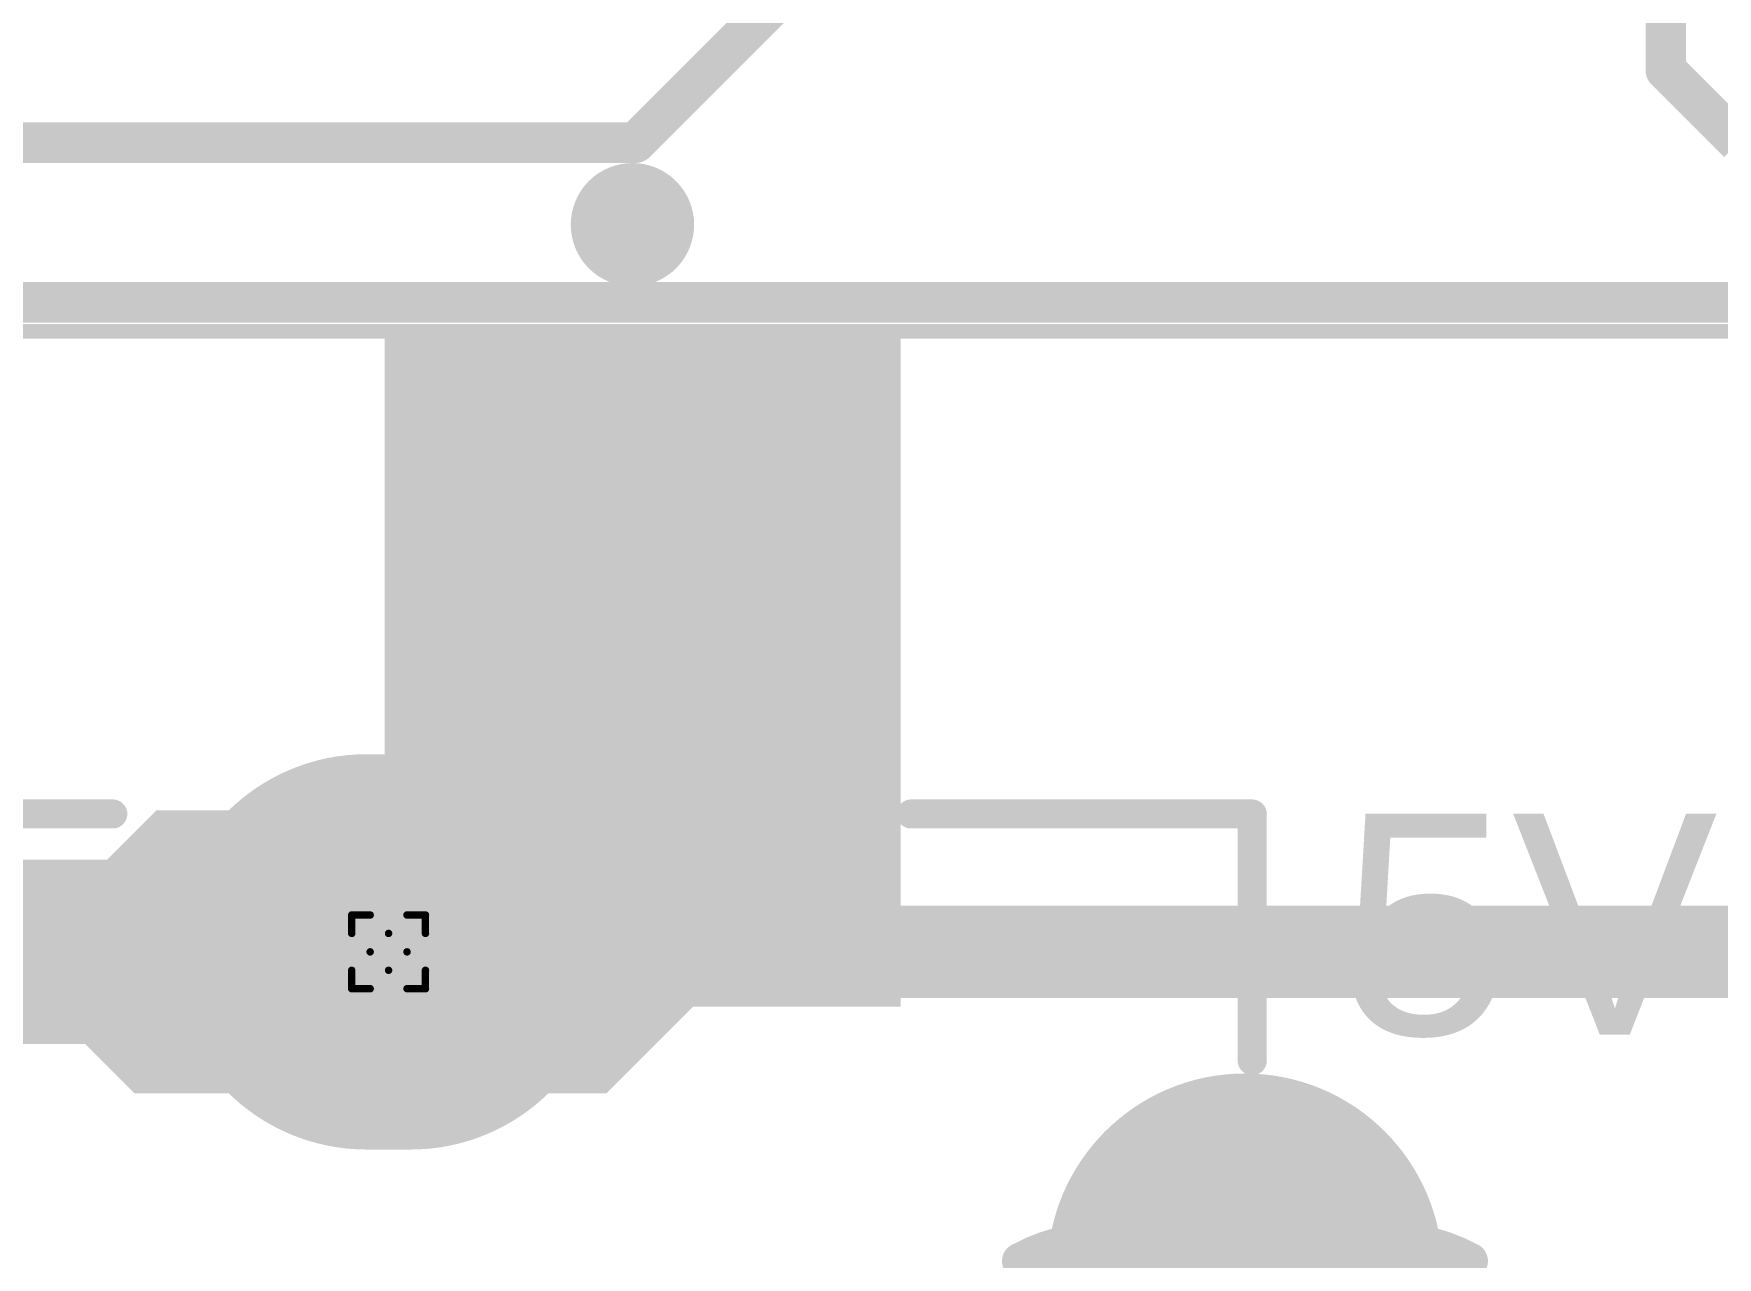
# Model space of a CAD drawing. Header units: inches. Extents: x -21 to 344, y -3 to 240.
# Drawn here: x 43.65 to 55.25, y 13.42 to 21.85 of the extents above; entities that cross this region are included whole.
import ezdxf

# ---------------------------------------------------------------- set-up
doc = ezdxf.new("R2010")
doc.units = ezdxf.units.IN
for name, color, linetype in [('Bottom Layer', 5, 'Continuous'), ('Drill Drawing', 1, 'Continuous'), ('Int1 -GND)', 76, 'Continuous'), ('Int2 -PWR)', 16, 'Continuous'), ('Multi-Layer', 9, 'Continuous'), ('Pad Holes', 156, 'Continuous'), ('Top Component Center', 76, 'Continuous'), ('Top Designator', 56, 'Continuous'), ('Top Layer', 1, 'Continuous'), ('Top Overlay', 2, 'Continuous'), ('Top Paste', 8, 'Continuous')]:
    doc.layers.add(name, color=color, linetype=linetype)
doc.styles.add('Arial', font='', dxfattribs={"height": 0.2})
doc.styles.get('Arial').set_extended_font_data('Arial')

# ---------------------------------------------------------------- blocks, each defined once
blk = doc.blocks.new('PJ_037AH_SMT_TR_66')
at = {"layer": 'Bottom Layer'}
h = blk.add_hatch(color=5, dxfattribs=at)
edge = h.paths.add_edge_path()
edge.add_arc((4.425, 2), 0.9, 0, 180)
edge.add_line((3.525, 2), (3.525, 0.2))
edge.add_arc((4.425, 0.2), 0.9, 180, 360)
edge.add_line((5.325, 0.2), (5.325, 2))
h = blk.add_hatch(color=5, dxfattribs=at)
edge = h.paths.add_edge_path()
edge.add_arc((2.325, -4.8), 1, 270, 450)
edge.add_line((2.325, -3.8), (0.325, -3.8))
edge.add_arc((0.325, -4.8), 1, 90, 270)
edge.add_line((0.325, -5.8), (2.325, -5.8))
at = {"layer": 'Int1 -GND)'}
h = blk.add_hatch(color=7, dxfattribs=at)
edge = h.paths.add_edge_path()
edge.add_arc((4.425, 1.25), 1.362, 0, 180)
edge.add_line((3.063, 1.25), (3.063, 0.95))
edge.add_arc((4.425, 0.95), 1.362, 180, 360)
edge.add_line((5.787, 0.95), (5.787, 1.25))
at = {"layer": 'Int2 -PWR)'}
h = blk.add_hatch(color=7, dxfattribs=at)
edge = h.paths.add_edge_path()
edge.add_arc((4.425, 1.25), 1.362, 0, 180)
edge.add_line((3.063, 1.25), (3.063, 0.95))
edge.add_arc((4.425, 0.95), 1.362, 180, 360)
edge.add_line((5.787, 0.95), (5.787, 1.25))
h = blk.add_hatch(color=7, dxfattribs=at)
edge = h.paths.add_edge_path()
edge.add_arc((2.225, -4.8), 1.362, 270, 450)
edge.add_line((2.225, -3.438), (0.425, -3.438))
edge.add_arc((0.425, -4.8), 1.362, 90, 270)
edge.add_line((0.425, -6.162), (2.225, -6.162))
at = {"layer": 'Multi-Layer'}
h = blk.add_hatch(color=9, dxfattribs=at)
edge = h.paths.add_edge_path()
edge.add_arc((4.425, 2), 0.9, 0, 180)
edge.add_line((3.525, 2), (3.525, 0.2))
edge.add_arc((4.425, 0.2), 0.9, 180, 360)
edge.add_line((5.325, 0.2), (5.325, 2))
h = blk.add_hatch(color=9, dxfattribs=at)
edge = h.paths.add_edge_path()
edge.add_arc((2.325, -4.8), 1, 270, 450)
edge.add_line((2.325, -3.8), (0.325, -3.8))
edge.add_arc((0.325, -4.8), 1, 90, 270)
edge.add_line((0.325, -5.8), (2.325, -5.8))
at = {"layer": 'Pad Holes'}
h = blk.add_hatch(color=7, dxfattribs=at)
edge = h.paths.add_edge_path()
edge.add_arc((4.425, 1.25), 0.6, 0, 180)
edge.add_line((3.825, 1.25), (3.825, 0.95))
edge.add_arc((4.425, 0.95), 0.6, 180, 360)
edge.add_line((5.025, 0.95), (5.025, 1.25))
h = blk.add_hatch(color=7, dxfattribs=at)
edge = h.paths.add_edge_path()
edge.add_arc((2.225, -4.8), 0.6, 270, 450)
edge.add_line((2.225, -4.2), (0.425, -4.2))
edge.add_arc((0.425, -4.8), 0.6, 90, 270)
edge.add_line((0.425, -5.4), (2.225, -5.4))
at = {"layer": 'Top Layer'}
h = blk.add_hatch(color=1, dxfattribs=at)
edge = h.paths.add_edge_path()
edge.add_arc((4.425, 2), 0.9, 0, 180)
edge.add_line((3.525, 2), (3.525, 0.2))
edge.add_arc((4.425, 0.2), 0.9, 180, 360)
edge.add_line((5.325, 0.2), (5.325, 2))
blk.add_hatch(color=1, dxfattribs=at).paths.add_polyline_path([(4.175, -2.3), (4.175, 1), (8.575, 1), (8.575, -2.3)])
h = blk.add_hatch(color=1, dxfattribs=at)
edge = h.paths.add_edge_path()
edge.add_arc((2.325, -4.8), 1, 270, 450)
edge.add_line((2.325, -3.8), (0.325, -3.8))
edge.add_arc((0.325, -4.8), 1, 90, 270)
edge.add_line((0.325, -5.8), (2.325, -5.8))
at = {"layer": 'Top Paste'}
blk.add_hatch(color=8, dxfattribs=at).paths.add_polyline_path([(4.048, -2.427), (4.048, 1.127), (8.702, 1.127), (8.702, -2.427)])
at = {"layer": 'Int1 -GND)'}
for points in [[(2.294, -3.253, 0.254, 0.254, -0.127216), (2.433, -3.79, 0.254, 0.254, 0)], [(2.433, -5.809, 0.254, 0.254, -0.127216), (2.294, -6.347, 0.254, 0.254, 0)]]:
    blk.add_lwpolyline(points, format="xyseb", dxfattribs=at)
for points in [[(2.231, -3.253, 0.127, 0.127, 1), (2.358, -3.253, 0.127, 0.127, 1)], [(2.433, -3.79, 0.254, 0.254, 0), (2.433, -5.809, 0.254, 0.254, 0)], [(2.369, -3.79, 0.127, 0.127, 1), (2.496, -3.79, 0.127, 0.127, 1)], [(2.369, -5.809, 0.127, 0.127, 1), (2.496, -5.809, 0.127, 0.127, 1)], [(2.231, -6.347, 0.127, 0.127, 1), (2.358, -6.347, 0.127, 0.127, 1)]]:
    blk.add_lwpolyline(points, format="xyseb", close=True, dxfattribs=at)
at = {"layer": 'Top Component Center'}
blk.add_lwpolyline([(8.7, 8.6, 0.1, 0.1, 0), (8.7, -8.5, 0.1, 0.1, 0)], format="xyseb", dxfattribs=at)
at = {"layer": 'Top Designator'}
blk.add_lwpolyline([(8.7, 8.6, 0.1, 0.1, 0), (8.7, -8.5, 0.1, 0.1, 0)], format="xyseb", dxfattribs=at)
at = {"layer": 'Top Overlay'}
for points in [[(5.375, 4.75, 0.2, 0.2, 0), (5.375, 3, 0.2, 0.2, 0)], [(5.375, -2.5, 0.2, 0.2, 0), (5.375, -4.85, 0.2, 0.2, 0)], [(3.675, -4.85, 0.2, 0.2, 0), (5.375, -4.85, 0.2, 0.2, 0)]]:
    blk.add_lwpolyline(points, format="xyseb", dxfattribs=at)
for points in [[(5.325, 3, 0.1, 0.1, 1), (5.425, 3, 0.1, 0.1, 1)], [(9.635, -0.58, 0.45, 0.45, 1), (9.235, -0.58, 0.45, 0.45, 1)], [(9.123, -0.58, 0.225, 0.225, 1), (9.347, -0.58, 0.225, 0.225, 1)], [(9.523, -0.58, 0.225, 0.225, 1), (9.747, -0.58, 0.225, 0.225, 1)], [(5.325, -2.5, 0.1, 0.1, 1), (5.425, -2.5, 0.1, 0.1, 1)], [(3.625, -4.85, 0.1, 0.1, 1), (3.725, -4.85, 0.1, 0.1, 1)], [(5.325, -4.85, 0.1, 0.1, 1), (5.425, -4.85, 0.1, 0.1, 1)], [(5.325, -4.85, 0.1, 0.1, 1), (5.425, -4.85, 0.1, 0.1, 1)]]:
    blk.add_lwpolyline(points, format="xyseb", close=True, dxfattribs=at)

msp = doc.modelspace()

# ---------------------------------------------------------------- hatches: boundary and pattern name
at = {"layer": 'Bottom Layer'}
msp.add_hatch(color=5, dxfattribs=at).paths.add_polyline_path([(44.5, 16.5), (43.95, 15.95), (43.95, 14.95), (44.35, 14.55), (47.6, 14.55), (48.399, 15.349), (48.399, 15.701), (47.6, 16.5)])

# ---------------------------------------------------------------- linework, layer by layer
for points in [[(54.9, 21.6, 0.279, 0.279, 0), (54.9, 43.1, 0.279, 0.279, 0)], [(47.8, 21.1, 0.279, 0.279, 0), (54.368, 27.668, 0.279, 0.279, 0)], [(54.9, 21.6, 0.279, 0.279, 0), (55.4, 21.1, 0.279, 0.279, 0)], [(42.4, 21.1, 0.279, 0.279, 0), (47.8, 21.1, 0.279, 0.279, 0)], [(39.6, 20, 0.279, 0.279, 0), (57.514, 20, 0.279, 0.279, 0)], [(32.075, 15.525, 1.27, 1.27, 0), (46.1, 15.525, 1.27, 1.27, 0)], [(46.1, 15.525, 0.635, 0.635, 0), (66.325, 15.525, 0.635, 0.635, 0)]]:
    msp.add_lwpolyline(points, format="xyseb", dxfattribs=at)
for points in [[(54.83, 21.6, 0.14, 0.14, 1), (54.97, 21.6, 0.14, 0.14, 1)], [(54.83, 21.6, 0.14, 0.14, 1), (54.97, 21.6, 0.14, 0.14, 1)], [(47.73, 21.1, 0.14, 0.14, 1), (47.87, 21.1, 0.14, 0.14, 1)], [(47.73, 21.1, 0.14, 0.14, 1), (47.87, 21.1, 0.14, 0.14, 1)], [(45.782, 15.525, 0.635, 0.635, 1), (46.417, 15.525, 0.635, 0.635, 1)], [(45.941, 15.525, 0.318, 0.318, 1), (46.259, 15.525, 0.318, 0.318, 1)]]:
    msp.add_lwpolyline(points, format="xyseb", close=True, dxfattribs=at)
at = {"layer": 'Drill Drawing'}
for points in [[(45.846, 15.652, 0.0508, 0.0508, 0), (45.846, 15.779, 0.0508, 0.0508, 0)], [(45.846, 15.779, 0.0508, 0.0508, 0), (45.973, 15.779, 0.0508, 0.0508, 0)], [(45.973, 15.779, 0.0508, 0.0508, 0), (46.1, 15.652, 0.0508, 0.0508, 0)], [(46.1, 15.652, 0.0508, 0.0508, 0), (46.227, 15.779, 0.0508, 0.0508, 0)], [(46.227, 15.779, 0.0508, 0.0508, 0), (46.354, 15.779, 0.0508, 0.0508, 0)], [(46.354, 15.652, 0.0508, 0.0508, 0), (46.354, 15.779, 0.0508, 0.0508, 0)], [(45.846, 15.652, 0.0508, 0.0508, 0), (45.973, 15.525, 0.0508, 0.0508, 0)], [(46.227, 15.525, 0.0508, 0.0508, 0), (46.354, 15.652, 0.0508, 0.0508, 0)], [(45.846, 15.398, 0.0508, 0.0508, 0), (45.973, 15.525, 0.0508, 0.0508, 0)], [(46.227, 15.525, 0.0508, 0.0508, 0), (46.354, 15.398, 0.0508, 0.0508, 0)], [(45.846, 15.271, 0.0508, 0.0508, 0), (45.846, 15.398, 0.0508, 0.0508, 0)], [(45.973, 15.271, 0.0508, 0.0508, 0), (46.1, 15.398, 0.0508, 0.0508, 0)], [(46.1, 15.398, 0.0508, 0.0508, 0), (46.227, 15.271, 0.0508, 0.0508, 0)], [(46.354, 15.271, 0.0508, 0.0508, 0), (46.354, 15.398, 0.0508, 0.0508, 0)], [(45.846, 15.271, 0.0508, 0.0508, 0), (45.973, 15.271, 0.0508, 0.0508, 0)], [(46.227, 15.271, 0.0508, 0.0508, 0), (46.354, 15.271, 0.0508, 0.0508, 0)]]:
    msp.add_lwpolyline(points, format="xyseb", dxfattribs=at)
for points in [[(45.833, 15.779, 0.0254, 0.0254, 1), (45.859, 15.779, 0.0254, 0.0254, 1)], [(45.833, 15.779, 0.0254, 0.0254, 1), (45.859, 15.779, 0.0254, 0.0254, 1)], [(45.96, 15.779, 0.0254, 0.0254, 1), (45.986, 15.779, 0.0254, 0.0254, 1)], [(45.96, 15.779, 0.0254, 0.0254, 1), (45.986, 15.779, 0.0254, 0.0254, 1)], [(46.214, 15.779, 0.0254, 0.0254, 1), (46.24, 15.779, 0.0254, 0.0254, 1)], [(46.214, 15.779, 0.0254, 0.0254, 1), (46.24, 15.779, 0.0254, 0.0254, 1)], [(46.341, 15.779, 0.0254, 0.0254, 1), (46.367, 15.779, 0.0254, 0.0254, 1)], [(46.341, 15.779, 0.0254, 0.0254, 1), (46.367, 15.779, 0.0254, 0.0254, 1)], [(45.833, 15.652, 0.0254, 0.0254, 1), (45.859, 15.652, 0.0254, 0.0254, 1)], [(45.833, 15.652, 0.0254, 0.0254, 1), (45.859, 15.652, 0.0254, 0.0254, 1)], [(46.087, 15.652, 0.0254, 0.0254, 1), (46.113, 15.652, 0.0254, 0.0254, 1)], [(46.087, 15.652, 0.0254, 0.0254, 1), (46.113, 15.652, 0.0254, 0.0254, 1)], [(46.341, 15.652, 0.0254, 0.0254, 1), (46.367, 15.652, 0.0254, 0.0254, 1)], [(46.341, 15.652, 0.0254, 0.0254, 1), (46.367, 15.652, 0.0254, 0.0254, 1)], [(45.96, 15.525, 0.0254, 0.0254, 1), (45.986, 15.525, 0.0254, 0.0254, 1)], [(45.96, 15.525, 0.0254, 0.0254, 1), (45.986, 15.525, 0.0254, 0.0254, 1)], [(46.214, 15.525, 0.0254, 0.0254, 1), (46.24, 15.525, 0.0254, 0.0254, 1)], [(46.214, 15.525, 0.0254, 0.0254, 1), (46.24, 15.525, 0.0254, 0.0254, 1)], [(45.833, 15.398, 0.0254, 0.0254, 1), (45.859, 15.398, 0.0254, 0.0254, 1)], [(45.833, 15.398, 0.0254, 0.0254, 1), (45.859, 15.398, 0.0254, 0.0254, 1)], [(46.087, 15.398, 0.0254, 0.0254, 1), (46.113, 15.398, 0.0254, 0.0254, 1)], [(46.087, 15.398, 0.0254, 0.0254, 1), (46.113, 15.398, 0.0254, 0.0254, 1)], [(46.341, 15.398, 0.0254, 0.0254, 1), (46.367, 15.398, 0.0254, 0.0254, 1)], [(46.341, 15.398, 0.0254, 0.0254, 1), (46.367, 15.398, 0.0254, 0.0254, 1)], [(45.833, 15.271, 0.0254, 0.0254, 1), (45.859, 15.271, 0.0254, 0.0254, 1)], [(45.833, 15.271, 0.0254, 0.0254, 1), (45.859, 15.271, 0.0254, 0.0254, 1)], [(45.96, 15.271, 0.0254, 0.0254, 1), (45.986, 15.271, 0.0254, 0.0254, 1)], [(45.96, 15.271, 0.0254, 0.0254, 1), (45.986, 15.271, 0.0254, 0.0254, 1)], [(46.214, 15.271, 0.0254, 0.0254, 1), (46.24, 15.271, 0.0254, 0.0254, 1)], [(46.214, 15.271, 0.0254, 0.0254, 1), (46.24, 15.271, 0.0254, 0.0254, 1)], [(46.341, 15.271, 0.0254, 0.0254, 1), (46.367, 15.271, 0.0254, 0.0254, 1)], [(46.341, 15.271, 0.0254, 0.0254, 1), (46.367, 15.271, 0.0254, 0.0254, 1)]]:
    msp.add_lwpolyline(points, format="xyseb", close=True, dxfattribs=at)

# ---------------------------------------------------------------- block references
at = {"rotation": 90}
msp.add_blockref('PJ_037AH_SMT_TR_66', (47.2, 11.1), dxfattribs=at)

# ---------------------------------------------------------------- texts
at = {"layer": 'Top Overlay', "style": 'Arial'}
msp.add_text('5V', height=1.524, dxfattribs=at).set_placement((52.654, 14.954))

doc.saveas('drawing.dxf')
